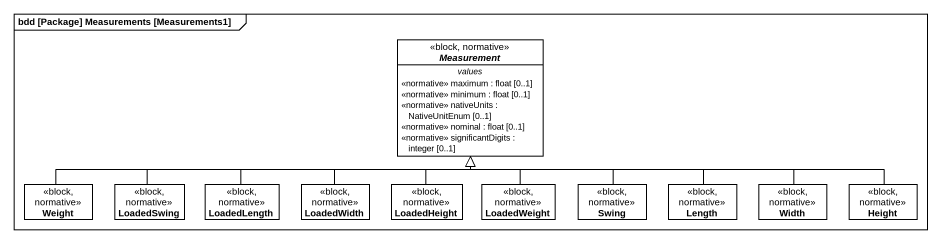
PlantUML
@startuml
mainframe bdd [Package] Measurements [Measurements1]
hide circle
hide empty members
abstract class Measurement <<block, normative>> {
  -- values --
  <<normative>> maximum : float [0..1]
  <<normative>> minimum : float [0..1]
  <<normative>> nativeUnits : NativeUnitEnum [0..1]
  <<normative>> nominal : float [0..1]
  <<normative>> significantDigits : integer [0..1]
}
class Weight <<block, normative>>
class LoadedSwing <<block, normative>>
class LoadedLength <<block, normative>>
class LoadedWidth <<block, normative>>
class LoadedHeight <<block, normative>>
class LoadedWeight <<block, normative>>
class Swing <<block, normative>>
class Length <<block, normative>>
class Width <<block, normative>>
class Height <<block, normative>>
Weight -right-|> Measurement
LoadedSwing -right-|> Measurement
LoadedLength -right-|> Measurement
LoadedWidth -up-|> Measurement
LoadedHeight -up-|> Measurement
LoadedWeight -up-|> Measurement
Swing -up-|> Measurement
Length -left-|> Measurement
Width -left-|> Measurement
Height -left-|> Measurement
@enduml
